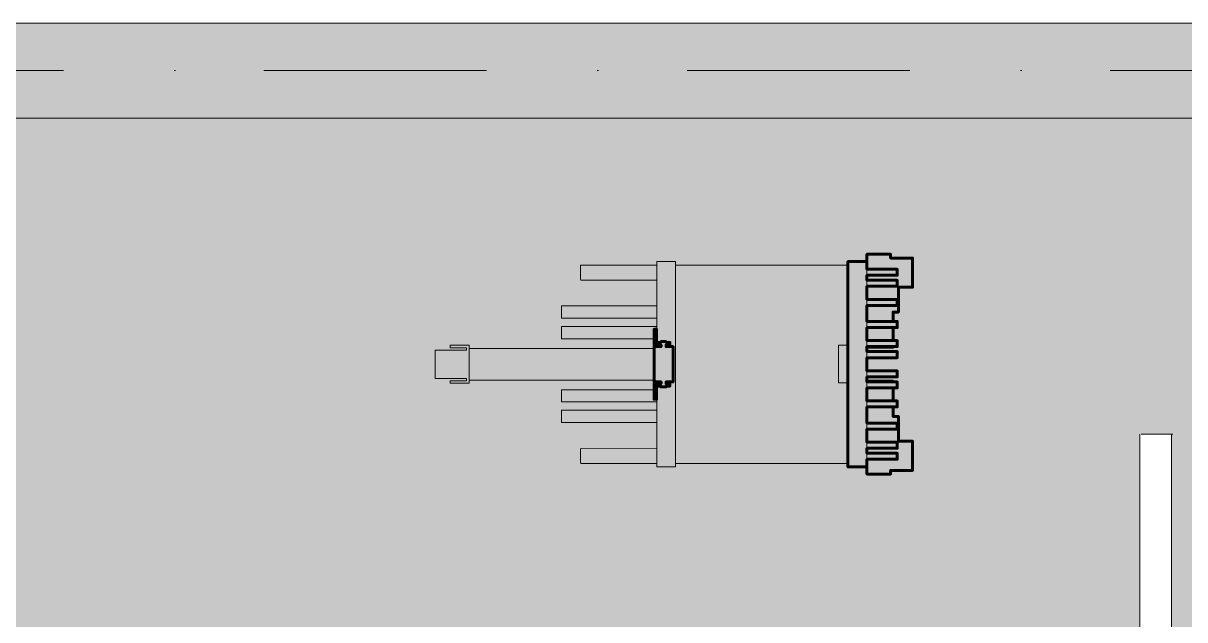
# Model space of a CAD drawing. Header units: millimetres. Extents: x -34838 to 729576, y -214038 to 121482.
# Drawn here: x 542674 to 546354, y -87475 to -85588 of the extents above; entities that cross this region are included whole.
import ezdxf
from ezdxf.enums import TextEntityAlignment as Align

# ---------------------------------------------------------------- set-up
doc = ezdxf.new("R2010")
doc.units = ezdxf.units.MM
doc.header["$MEASUREMENT"] = 0
doc.linetypes.add('Штрихпунктирная', pattern=[1340.555525, 705.555534, -352.777767, 0, -282.222223])
doc.layers.add('0_Ном._пера__202', color=7, linetype='Continuous', lineweight=13, true_color=0xe89b00)
for name, color, linetype in [('А _ ОСІ КООРДИНАЦІЙНІ.3D', 7, 'Continuous'), ('АБ _ 0 _ СТІНИ _ ЗОВНІШНІ .3D', 7, 'Continuous'), ('АП _ ТЕП _ ЗОНИ ПРИМІЩЕНЬ .3D', 7, 'Continuous')]:
    doc.layers.add(name, color=color, linetype=linetype)
for name, color, linetype, lineweight in [('А _ ОСІ КООРДИНАЦІЙНІ.3D_Ном._пера__105', 7, 'Continuous', 13), ('А _ ОСІ КООРДИНАЦІЙНІ.3D_Ном._пера__25', 7, 'Continuous', 0), ('АБ _ 0 _ СТІНИ _ ЗОВНІШНІ .3D_Ном._пера__1', 7, 'Continuous', 13), ('АБ _ 0 _ СТІНИ _ ЗОВНІШНІ .3D_Ном._пера__47', 7, 'Continuous', 20), ('АП _ 0 _ ОБЛАДНАННЯ (НИЖНЄ).3D_Ном._пера__8', 7, 'Continuous', 60), ('АП _ 0 _ ОБЛАДНАННЯ (НИЖНЄ).3D_Ном._пера__92', 7, 'Continuous', 13)]:
    doc.layers.add(name, color=color, linetype=linetype, lineweight=lineweight)
doc.styles.add('СГЕНЕРИР_СТИЛЬ_1', font='Arial.ttf')

# ---------------------------------------------------------------- blocks, each defined once
blk = doc.blocks.new('Стена_56_1', base_point=(518366.8, -85737.7))
at = {"layer": 'АБ _ 0 _ СТІНИ _ ЗОВНІШНІ .3D', "linetype": 'Continuous', "lineweight": 0, "true_color": 0x000000}
h = blk.add_hatch(dxfattribs=at)
h.set_pattern_fill('М___БЕТОН_АРМОВАНИЙ___З__C0', color=18, style=0, pattern_type=2)
h.set_pattern_definition([(45, (518441.76, -97737.7), (-367.6955, 367.6955), []), (45, (518257.9, -97553.85), (-367.6955, 367.6955), [390, -130, 0, -130])])
h.paths.add_polyline_path([(614291.8, -85587.7), (540141.8, -85587.7), (540141.8, -85887.7), (614271.8, -85887.7), (614291.8, -85874.1)])
at = {"layer": 'АБ _ 0 _ СТІНИ _ ЗОВНІШНІ .3D_Ном._пера__47', "color": 7, "linetype": 'Continuous', "lineweight": 20, "flags": 128}
for points in [[(614591.8, -85587.7), (540441.8, -85587.7)], [(540141.8, -85887.7), (614271.8, -85887.7)]]:
    blk.add_lwpolyline(points, dxfattribs=at)
blk = doc.blocks.new('Стандартный Маркер Сетки_2')
at = {"layer": 'А _ ОСІ КООРДИНАЦІЙНІ.3D_Ном._пера__105', "color": 7, "linetype": 'Штрихпунктирная', "lineweight": 13}
blk.add_line((500, 0), (99754.182117, 0), dxfattribs=at)
at = {"layer": 'А _ ОСІ КООРДИНАЦІЙНІ.3D_Ном._пера__25', "color": 7, "lineweight": 0, "style": 'СГЕНЕРИР_СТИЛЬ_1'}
blk.add_attdef('AC_MarkerText_1', text='', height=700, dxfattribs=at).set_placement((-1000, 40.005), align=Align.MIDDLE_CENTER)

msp = doc.modelspace()

# ---------------------------------------------------------------- hatches: boundary and pattern name
at = {"layer": '0_Ном._пера__202', "linetype": 'Continuous', "lineweight": 0, "true_color": 0x3a2600}
h = msp.add_hatch(color=38, dxfattribs=at)
h.paths.add_polyline_path([(537345.8, -89145.7), (537345.8, -85887.7), (549367.8, -85887.7), (549367.8, -91535.7), (548746.8, -91535.7), (548466.8, -91537.7), (548466.8, -91937.7), (548746.8, -91937.7), (548746.8, -93917.7), (524541.8, -93917.7), (524541.8, -91939.1), (524641.8, -91937.7), (524641.8, -91537.7), (524541.8, -91535.7), (524541.8, -89145.7)])
h.paths.add_polyline_path([(548441.8, -93667.7), (548441.8, -93567.7), (540441.8, -93567.7), (540441.8, -89237.7), (546311.8, -89237.7), (546311.8, -86887.7), (546215.8, -86887.7), (546211.8, -86887.7), (546211.8, -89137.7), (540441.8, -89137.7), (540441.8, -88437.7), (539841.8, -88437.7), (539841.8, -88542.3), (538499.8, -88542.3), (538499.8, -86772.3), (538399.8, -86772.3), (538399.8, -88642.3), (539841.8, -88642.3), (539841.8, -88900), (539841.8, -89237.7), (540341.8, -89237.7), (540341.8, -93567.7), (528441.8, -93567.7), (528441.8, -93667.7)], flags=0)
h.paths.add_polyline_path([(530641.8, -91937.7), (530241.8, -91937.7), (530241.8, -91537.7), (530641.8, -91537.7)], flags=0)
h.paths.add_polyline_path([(536241.8, -91537.7), (536641.8, -91537.7), (536641.8, -91937.7), (536241.8, -91937.7)], flags=0)
h.paths.add_polyline_path([(542641.8, -91937.7), (542241.8, -91937.7), (542241.8, -91537.7), (542641.8, -91537.7)], flags=0)
h.paths.add_polyline_path([(548016.8, -91937.7), (548016.8, -91537.7), (548416.8, -91537.7), (548416.8, -91937.7)], flags=0)

# ---------------------------------------------------------------- linework, layer by layer
at = {"layer": 'АБ _ 0 _ СТІНИ _ ЗОВНІШНІ .3D_Ном._пера__1', "color": 7, "linetype": 'Continuous', "lineweight": 13}
for p, q in [((546211.8, -89137.7), (546211.8, -86887.7)), ((546215.8, -86887.7), (546315.8, -86887.7)), ((546311.8, -86887.7), (546311.8, -89237.7))]:
    msp.add_line(p, q, dxfattribs=at)
at = {"layer": 'АП _ 0 _ ОБЛАДНАННЯ (НИЖНЄ).3D_Ном._пера__8', "color": 7, "linetype": 'Continuous', "lineweight": 60, "flags": 128}
for points in [[(545346.6, -86706.7), (545442.7, -86706.7), (545442.7, -86687.7), (545346.6, -86687.7), (545346.6, -86646), (545442.7, -86646), (545442.7, -86626.9), (545346.6, -86626.9), (545346.6, -86610.9), (545346.6, -86612.9), (545429.6, -86612.9), (545429.6, -86610.9), (545442.7, -86610.9), (545442.7, -86591.9), (545429.6, -86591.9), (545429.6, -86550.6), (545442.7, -86550.6), (545442.7, -86550.5), (545442.7, -86531.5), (545429.6, -86531.5), (545429.6, -86520.5), (545429.6, -86520.5), (545429.6, -86501.7), (545446.6, -86501.7), (545446.6, -86423), (545491.6, -86423), (545491.6, -86330.6), (545421.6, -86330.6), (545421.6, -86318.9), (545346.6, -86318.9), (545346.6, -86341.7), (545286.8, -86341.7), (545286.8, -86991.7), (545346.6, -86991.7), (545346.6, -87014.6), (545421.6, -87014.6), (545421.6, -87003), (545491.6, -87003), (545491.6, -86910.6), (545491.6, -86910.6), (545491.6, -86910.5), (545446.6, -86910.5), (545446.6, -86831.7), (545429.6, -86831.7), (545429.6, -86813), (545429.6, -86813), (545429.6, -86802.1), (545442.7, -86802.1), (545442.7, -86783), (545429.6, -86783), (545429.6, -86741.7), (545442.7, -86741.7), (545442.7, -86722.7), (545429.6, -86722.7), (545429.6, -86720.7), (545346.6, -86720.7), (545346.6, -86722.7)], [(545442.7, -86872), (545442.7, -86852.9), (545346.6, -86852.9), (545346.6, -86802.1), (545442.7, -86802.1), (545442.7, -86783), (545346.6, -86783), (545346.6, -86741.7), (545442.7, -86741.7), (545442.7, -86722.7), (545346.6, -86722.7), (545346.6, -86706.7), (545442.7, -86706.7), (545442.7, -86687.7), (545346.6, -86687.7), (545346.6, -86646), (545442.7, -86646), (545442.7, -86626.9), (545346.6, -86626.9), (545346.6, -86610.9), (545442.7, -86610.9), (545442.7, -86591.9), (545346.6, -86591.9), (545346.6, -86550.6), (545442.7, -86550.6), (545442.7, -86550.5), (545442.7, -86531.5), (545346.6, -86531.5), (545346.6, -86480.7), (545442.7, -86480.7), (545442.7, -86461.6), (545346.6, -86461.6), (545346.6, -86420.2), (545442.7, -86420.2), (545442.7, -86401.2), (545346.6, -86401.2), (545346.6, -86385.2), (545442.7, -86385.2), (545442.7, -86366.2), (545346.6, -86366.2), (545346.6, -86341.7), (545286.8, -86341.7), (545286.8, -86991.7), (545346.6, -86991.7), (545346.6, -86967.5), (545442.7, -86967.5), (545442.7, -86948.4), (545346.6, -86948.4), (545346.6, -86932.4), (545442.7, -86932.4), (545442.7, -86913.4), (545346.6, -86913.4), (545346.6, -86872.1), (545442.7, -86872.1)], [(544732.3, -86722.8), (544732.6, -86722.8), (544732.6, -86610.8), (544732.3, -86610.8), (544731.4, -86610.8), (544729.9, -86610.8), (544727.9, -86610.8), (544725.3, -86610.8), (544722.3, -86610.8), (544718.9, -86610.8), (544715.1, -86610.8), (544711.1, -86610.8), (544710.6, -86610.8), (544710.6, -86605.8), (544722.6, -86605.8), (544722.6, -86597.8), (544710.6, -86597.8), (544710.6, -86595.3), (544709.9, -86595.3), (544708.7, -86595.3), (544707, -86595.3), (544704.9, -86595.3), (544702.6, -86595.3), (544700.4, -86595.3), (544698.3, -86595.3), (544696.6, -86595.3), (544695.4, -86595.3), (544694.7, -86595.3), (544694.7, -86597.8), (544680.6, -86597.8), (544680.6, -86555.8), (544672.6, -86555.8), (544672.6, -86605.8), (544694.7, -86605.8), (544694.7, -86610.8), (544694.2, -86610.8), (544690.2, -86610.8), (544686.4, -86610.8), (544683, -86610.8), (544680, -86610.8), (544677.4, -86610.8), (544675.4, -86610.8), (544673.9, -86610.8), (544673, -86610.8), (544672.6, -86610.8), (544672.6, -86722.8), (544673, -86722.8), (544673.9, -86722.8), (544675.4, -86722.8), (544677.4, -86722.8), (544680, -86722.8), (544683, -86722.8), (544686.4, -86722.8), (544690.2, -86722.8), (544694.2, -86722.8), (544694.7, -86722.8), (544694.7, -86727.8), (544672.6, -86727.8), (544672.6, -86777.8), (544680.6, -86777.8), (544680.6, -86735.8), (544694.7, -86735.8), (544694.7, -86738.3), (544695.4, -86738.3), (544696.6, -86738.3), (544698.3, -86738.3), (544700.4, -86738.3), (544702.6, -86738.3), (544704.9, -86738.3), (544707, -86738.3), (544708.7, -86738.3), (544709.9, -86738.3), (544710.6, -86738.3), (544710.6, -86735.8), (544722.6, -86735.8), (544722.6, -86727.8), (544710.6, -86727.8), (544710.6, -86722.8), (544711.1, -86722.8), (544715.1, -86722.8), (544718.9, -86722.8), (544722.3, -86722.8), (544725.3, -86722.8), (544727.9, -86722.8), (544729.9, -86722.8), (544731.4, -86722.8)]]:
    msp.add_lwpolyline(points, close=True, dxfattribs=at)
at = {"layer": 'АП _ 0 _ ОБЛАДНАННЯ (НИЖНЄ).3D_Ном._пера__92', "color": 7, "linetype": 'Continuous', "lineweight": 13}
for p, q in [((544680.7, -86352.8), (544439.9, -86353.5)), ((544439.9, -86353.5), (544439.9, -86357.4)), ((544439.9, -86357.4), (544439.9, -86364)), ((544439.9, -86364), (544439.9, -86373.1)), ((544740.8, -86341.7), (544680.7, -86341.7)), ((544680.7, -86341.7), (544680.7, -86474.7)), ((544740.8, -86341.7), (544680.7, -86341.7)), ((544680.7, -86341.7), (544680.7, -86352.8)), ((544740.8, -86474.7), (544740.8, -86341.7)), ((544740.8, -86352.8), (544740.8, -86341.7)), ((545286.8, -86352.8), (544740.8, -86352.8)), ((545346.6, -86341.7), (545286.8, -86341.7)), ((545286.8, -86341.7), (545286.8, -86991.7)), ((545346.6, -86341.7), (545286.8, -86341.7)), ((545286.8, -86341.7), (545286.8, -86352.8)), ((545346.6, -86587.7), (545346.6, -86341.7)), ((545346.6, -86352.8), (545346.6, -86341.7)), ((545346.6, -86400.7), (545346.6, -86352.8)), ((544439.9, -86373.1), (544439.9, -86382.9)), ((544439.9, -86382.9), (544439.9, -86391)), ((544439.9, -86391), (544439.9, -86397.1)), ((544439.9, -86397.1), (544440, -86400.7)), ((544440, -86400.7), (544680.7, -86400.7)), ((544680.7, -86400.7), (544680.7, -86474.7)), ((545346.6, -86401.6), (545346.6, -86400.7)), ((545346.6, -86409.2), (545346.6, -86401.6)), ((545346.6, -86447.7), (545346.6, -86409.2)), ((544680.7, -86474.7), (544680.7, -86528.7)), ((544680.7, -86474.7), (544680.7, -86482.3)), ((544740.8, -86804.7), (544740.8, -86474.7)), ((545346.6, -86449.1), (545346.6, -86447.7)), ((545346.6, -86453.1), (545346.6, -86449.1)), ((545346.6, -86459.5), (545346.6, -86453.1)), ((545346.6, -86468.2), (545346.6, -86459.5)), ((545346.6, -86478.8), (545346.6, -86468.2)), ((545346.6, -86482.3), (545346.6, -86478.8)), ((544680.7, -86482.3), (544379.5, -86482.3)), ((544379.5, -86482.3), (544379.5, -86483.1)), ((544379.5, -86483.1), (544379.5, -86486.5)), ((544379.5, -86486.5), (544379.5, -86492.6)), ((544379.5, -86492.6), (544379.5, -86500.2)), ((544379.5, -86500.2), (544379.5, -86507.5)), ((544379.5, -86507.5), (544379.5, -86514)), ((544379.5, -86514), (544379.5, -86519)), ((545346.6, -86521.2), (545346.6, -86482.3)), ((544379.5, -86519), (544379.5, -86521.2)), ((544379.5, -86521.2), (544680.7, -86521.2)), ((544680.7, -86547.4), (544379.5, -86547.4)), ((544379.5, -86547.4), (544379.5, -86549.8)), ((544379.5, -86549.8), (544379.5, -86554.6)), ((544680.7, -86521.2), (544680.7, -86547.4)), ((544680.7, -86528.7), (544680.7, -86555.8)), ((545346.6, -86524.6), (545346.6, -86521.2)), ((545346.6, -86531.4), (545346.6, -86524.6)), ((545346.6, -86544.5), (545346.6, -86531.4)), ((545346.6, -86547.4), (545346.6, -86544.5)), ((545346.6, -86586.4), (545346.6, -86547.4)), ((544379.5, -86554.6), (544379.5, -86561.7)), ((544379.5, -86561.7), (544379.5, -86569.6)), ((544379.5, -86569.6), (544379.5, -86576.5)), ((544379.5, -86576.5), (544379.5, -86582)), ((544379.5, -86582), (544379.5, -86586)), ((544379.5, -86586), (544672.6, -86586)), ((544680.7, -86555.8), (544672.6, -86555.8)), ((544672.6, -86555.8), (544672.6, -86605.8)), ((544672.6, -86586), (544672.6, -86605.8)), ((545346.6, -86587.7), (545346.6, -86586.4)), ((545346.6, -86991.7), (545346.6, -86587.7)), ((545346.6, -86739.7), (545346.6, -86587.7)), ((544078.7, -86621.8), (543978.7, -86621.8)), ((543978.7, -86621.8), (543978.7, -86711.8)), ((544086.7, -86606.8), (544026.7, -86606.8)), ((544026.7, -86606.8), (544026.7, -86614.7)), ((544026.7, -86614.7), (544078.7, -86614.7)), ((544078.7, -86614.7), (544078.7, -86621.8)), ((544086.7, -86726.8), (544086.7, -86606.8)), ((544673, -86616.7), (544086.7, -86616.7)), ((544086.7, -86616.7), (544086.7, -86716.7)), ((544672.6, -86605.8), (544680.7, -86605.8)), ((544672.6, -86605.8), (544680.7, -86605.8)), ((544673.9, -86610.8), (544673, -86610.8)), ((544673, -86610.8), (544673, -86722.8)), ((544673.9, -86610.8), (544673, -86610.8)), ((544673, -86610.8), (544673, -86616.7)), ((544675.4, -86610.8), (544673.9, -86610.8)), ((544675.4, -86610.8), (544673.9, -86610.8)), ((544677.4, -86610.8), (544675.4, -86610.8)), ((544677.4, -86610.8), (544675.4, -86610.8)), ((544680.7, -86610.8), (544677.4, -86610.8)), ((544680.7, -86610.8), (544677.4, -86610.8)), ((544680.7, -86605.8), (544680.7, -86610.8)), ((544680.7, -86605.8), (544680.7, -86610.8)), ((545286.8, -86605.9), (545256.8, -86605.9)), ((545256.8, -86605.9), (545256.8, -86725.9)), ((545286.8, -86725.9), (545286.8, -86605.9)), ((543978.7, -86711.8), (544078.7, -86711.8)), ((544078.7, -86718.8), (544026.7, -86718.8)), ((544026.7, -86718.8), (544026.7, -86726.8)), ((544026.7, -86726.8), (544086.7, -86726.8)), ((544078.7, -86711.8), (544078.7, -86718.8)), ((544086.7, -86716.7), (544673, -86716.7)), ((544680.7, -86727.8), (544672.6, -86727.8)), ((544672.6, -86727.8), (544672.6, -86777.8)), ((544680.7, -86727.8), (544672.6, -86727.8)), ((544672.6, -86727.8), (544672.6, -86747.4)), ((544673, -86716.7), (544673, -86722.8)), ((544673, -86722.8), (544673.9, -86722.8)), ((544673, -86722.8), (544673.9, -86722.8)), ((544673.9, -86722.8), (544675.4, -86722.8)), ((544673.9, -86722.8), (544675.4, -86722.8)), ((544675.4, -86722.8), (544677.4, -86722.8)), ((544675.4, -86722.8), (544677.4, -86722.8)), ((544677.4, -86722.8), (544680.7, -86722.8)), ((544677.4, -86722.8), (544680.7, -86722.8)), ((544680.7, -86722.8), (544680.7, -86727.8)), ((544680.7, -86722.8), (544680.7, -86727.8)), ((545256.8, -86725.9), (545286.8, -86725.9)), ((544672.6, -86747.4), (544379.5, -86747.9)), ((544379.5, -86747.9), (544379.5, -86751.5)), ((544379.5, -86751.5), (544379.5, -86757)), ((544379.5, -86757), (544379.5, -86763.9)), ((544379.5, -86763.9), (544379.5, -86771.8)), ((544379.5, -86771.8), (544379.5, -86778.9)), ((545346.6, -86745.7), (545346.6, -86739.7)), ((545346.6, -86747.4), (545346.6, -86745.7)), ((545346.6, -86786), (545346.6, -86747.4)), ((544379.5, -86778.9), (544379.5, -86783.6)), ((544379.5, -86783.6), (544379.5, -86786)), ((544379.5, -86786), (544680.7, -86786)), ((544672.6, -86777.8), (544680.7, -86777.8)), ((544680.7, -86777.8), (544680.7, -86804.7)), ((544680.7, -86786), (544680.7, -86812.3)), ((544680.7, -86804.7), (544680.7, -86858.7)), ((544740.8, -86858.7), (544740.8, -86804.7)), ((545346.6, -86789), (545346.6, -86786)), ((545346.6, -86802.1), (545346.6, -86789)), ((545346.6, -86808.9), (545346.6, -86802.1)), ((545346.6, -86812.3), (545346.6, -86808.9)), ((544680.7, -86812.3), (544379.5, -86812.3)), ((544379.5, -86812.3), (544379.5, -86814.5)), ((544379.5, -86814.5), (544379.5, -86819.5)), ((544379.5, -86819.5), (544379.5, -86825.9)), ((544379.5, -86825.9), (544379.5, -86833.2)), ((544379.5, -86833.2), (544379.5, -86840.8)), ((544379.5, -86840.8), (544379.5, -86846.9)), ((544379.5, -86846.9), (544379.5, -86850.4)), ((545346.6, -86851.2), (545346.6, -86812.3)), ((544379.5, -86850.4), (544379.5, -86851.2)), ((544379.5, -86851.2), (544680.7, -86851.2)), ((544680.7, -86851.2), (544680.7, -86858.7)), ((544680.7, -86858.7), (544680.7, -86923.2)), ((544680.7, -86858.7), (544680.7, -86923.2)), ((544740.8, -86923.2), (544740.8, -86858.7)), ((545346.6, -86854.6), (545346.6, -86851.2)), ((545346.6, -86865.2), (545346.6, -86854.6)), ((545346.6, -86873.9), (545346.6, -86865.2)), ((545346.6, -86880.4), (545346.6, -86873.9)), ((545346.6, -86884.4), (545346.6, -86880.4)), ((545346.6, -86885.7), (545346.6, -86884.4)), ((545346.6, -86932.8), (545346.6, -86885.7)), ((544440, -86933), (544439.9, -86936.4)), ((544439.9, -86936.4), (544439.9, -86942.5)), ((544439.9, -86942.5), (544439.9, -86950.6)), ((544439.9, -86950.6), (544439.9, -86960.3)), ((544680.7, -86932.8), (544440, -86933)), ((544680.7, -86923.2), (544680.7, -86926.4)), ((544680.7, -86923.2), (544680.7, -86926.4)), ((544680.7, -86926.4), (544680.7, -86935.4)), ((544680.7, -86926.4), (544680.7, -86932.8)), ((544680.7, -86935.4), (544680.7, -86948.5)), ((544680.7, -86948.5), (544680.7, -86963.2)), ((544740.8, -86926.4), (544740.8, -86923.2)), ((544740.8, -86935.4), (544740.8, -86926.4)), ((544740.8, -86948.5), (544740.8, -86935.4)), ((544740.8, -86963.2), (544740.8, -86948.5)), ((545346.6, -86980.7), (545346.6, -86932.8)), ((544439.9, -86960.3), (544439.9, -86969.4)), ((544439.9, -86969.4), (544439.9, -86976)), ((544439.9, -86976), (544440, -86980.7)), ((544440, -86980.7), (544680.7, -86980.7)), ((544680.7, -86963.2), (544680.7, -86976.6)), ((544680.7, -86976.6), (544680.7, -86991.7)), ((544680.7, -86980.7), (544680.7, -86991.7)), ((544680.7, -86991.7), (544740.8, -86991.7)), ((544680.7, -86991.7), (544740.8, -86991.7)), ((544740.8, -86976.6), (544740.8, -86963.2)), ((544740.8, -86991.7), (544740.8, -86976.6)), ((544740.8, -86991.7), (544740.8, -86980.7)), ((544740.8, -86980.7), (545286.8, -86980.7)), ((545286.8, -86980.7), (545286.8, -86991.7)), ((545286.8, -86991.7), (545346.6, -86991.7)), ((545286.8, -86991.7), (545346.6, -86991.7)), ((545346.6, -86991.7), (545346.6, -86980.7))]:
    msp.add_line(p, q, dxfattribs=at)
at = {"layer": 'АП _ ТЕП _ ЗОНИ ПРИМІЩЕНЬ .3D', "color": 254, "linetype": 'Continuous', "lineweight": 0, "true_color": 0xddc2d0, "flags": 128}
msp.add_lwpolyline([(524561.8, -93897.7), (548726.8, -93897.7), (548726.8, -91937.7), (548466.8, -91937.7), (548466.8, -91537.7), (548726.8, -91537.7), (548726.8, -91517.7), (549367.8, -91517.7), (549367.8, -85937.7), (572843.8, -85937.7), (572843.8, -85887.7), (524561.8, -85887.7), (524561.8, -85937.7), (524561.8, -91537.7), (524641.8, -91537.7), (524641.8, -91937.7), (524561.8, -91937.7)], close=True, dxfattribs=at)

# ---------------------------------------------------------------- block references
at = {"layer": 'А _ ОСІ КООРДИНАЦІЙНІ.3D', "color": 7, "linetype": 'Continuous', "lineweight": 60, "zscale": 1000}
msp.add_blockref('Стандартный Маркер Сетки_2', (513441.8, -85737.7), dxfattribs=at)
at = {"layer": 'АБ _ 0 _ СТІНИ _ ЗОВНІШНІ .3D', "color": 7, "lineweight": 20}
msp.add_blockref('Стена_56_1', (518366.8, -85737.7), dxfattribs=at)

doc.saveas('drawing.dxf')
